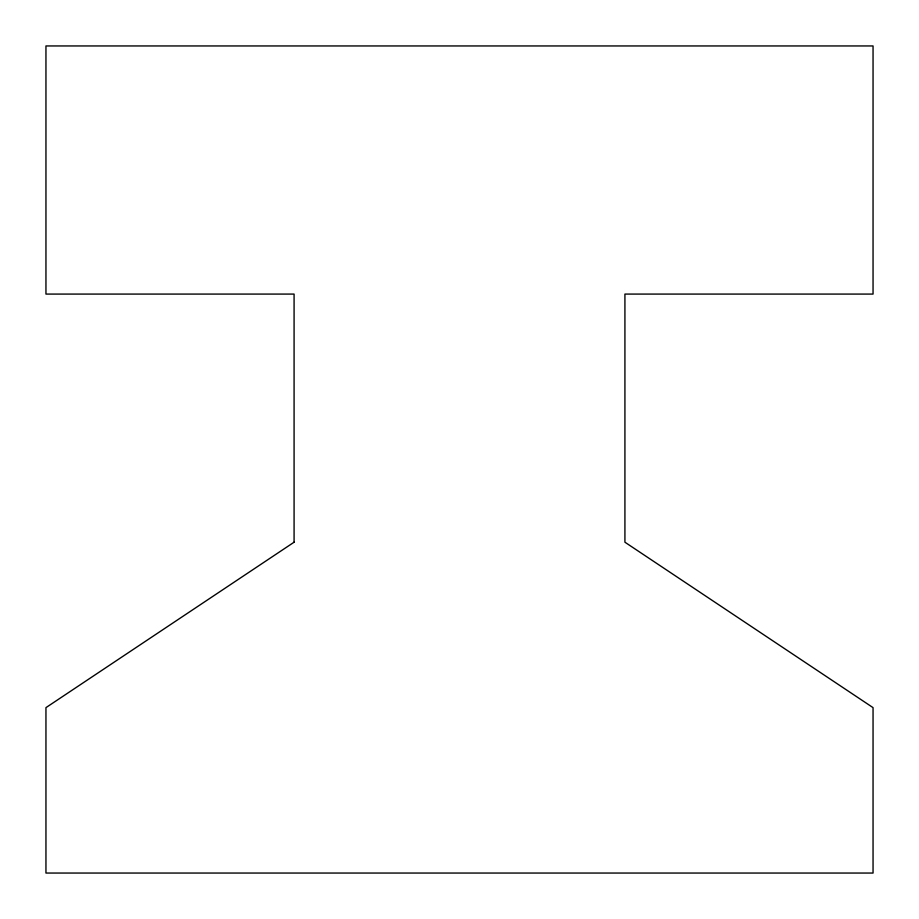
<?xml version="1.0" encoding="UTF-8"?>
<svg xmlns="http://www.w3.org/2000/svg" width="919" height="919" viewBox="0 0 919 919"><rect width="100%" height="100%" fill="white"/><g stroke="black" fill="none" stroke-linecap="round" stroke-linejoin="round"><path stroke-width="1.38" d="M294.08 542.21L45.95 707.63L45.95 873.05L873.05 873.05L873.05 707.63L624.92 542.21L624.92 294.08L873.05 294.08L873.05 45.95L45.95 45.95L45.95 294.08L294.08 294.08L294.08 542.21"/></g></svg>
